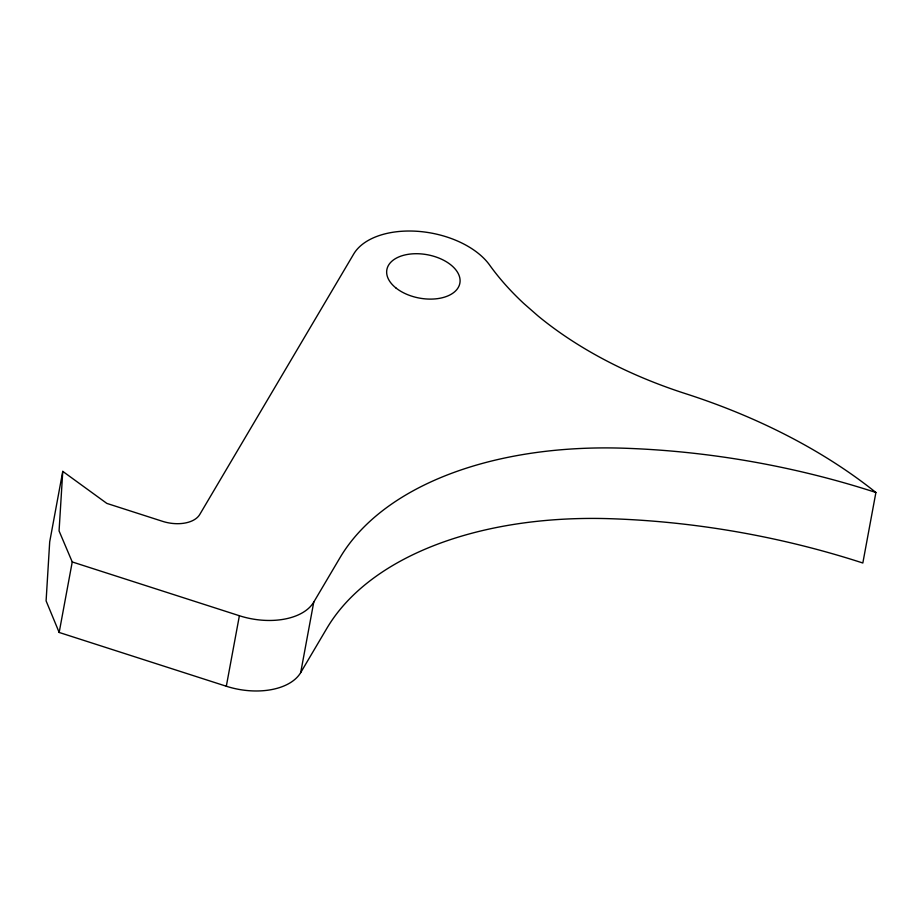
<?xml version="1.0" encoding="UTF-8"?>
<svg xmlns="http://www.w3.org/2000/svg" width="922" height="922" viewBox="0 0 922 922"><rect width="100%" height="100%" fill="white"/><g stroke="black" fill="none" stroke-linecap="round" stroke-linejoin="round"><path stroke-width="1.38" d="M62.765 471.373L59.066 530.934L72.239 561.947L59.169 632.457L226.316 686.245A59.4 35.255 10.5 0 0 300.699 672.599L326.907 628.251A354.924 210.619 10.5 0 1 610.675 518.717A551.794 327.448 10.5 0 1 862.831 563.008L875.9 492.486A447.377 265.478 10.5 0 0 685.622 393.682A338.339 200.777 10.5 0 1 537.929 315.866L523.846 303.534A338.339 200.777 10.5 0 1 489.109 264.349A74.256 44.06 10.5 0 0 418.265 231.364A74.256 44.06 10.5 0 0 353.714 253.999L199.74 514.511A29.7 17.622 10.5 0 1 162.56 521.333L106.837 503.4L62.765 471.373L49.696 541.882L46.1 600.89L59.169 632.457M226.316 686.245L239.386 615.735A59.4 35.255 10.5 0 0 313.768 602.078L339.976 557.741A354.924 210.619 10.5 0 1 623.745 448.207A551.794 327.448 10.5 0 1 875.9 492.486M300.699 672.599L313.768 602.078M72.239 561.947L239.386 615.735M395.849 287.895A37.122 22.036 10.5 0 0 458.188 287.618A37.122 22.036 10.5 0 0 416.053 253.711A37.122 22.036 10.5 0 0 395.849 287.895"/></g></svg>
